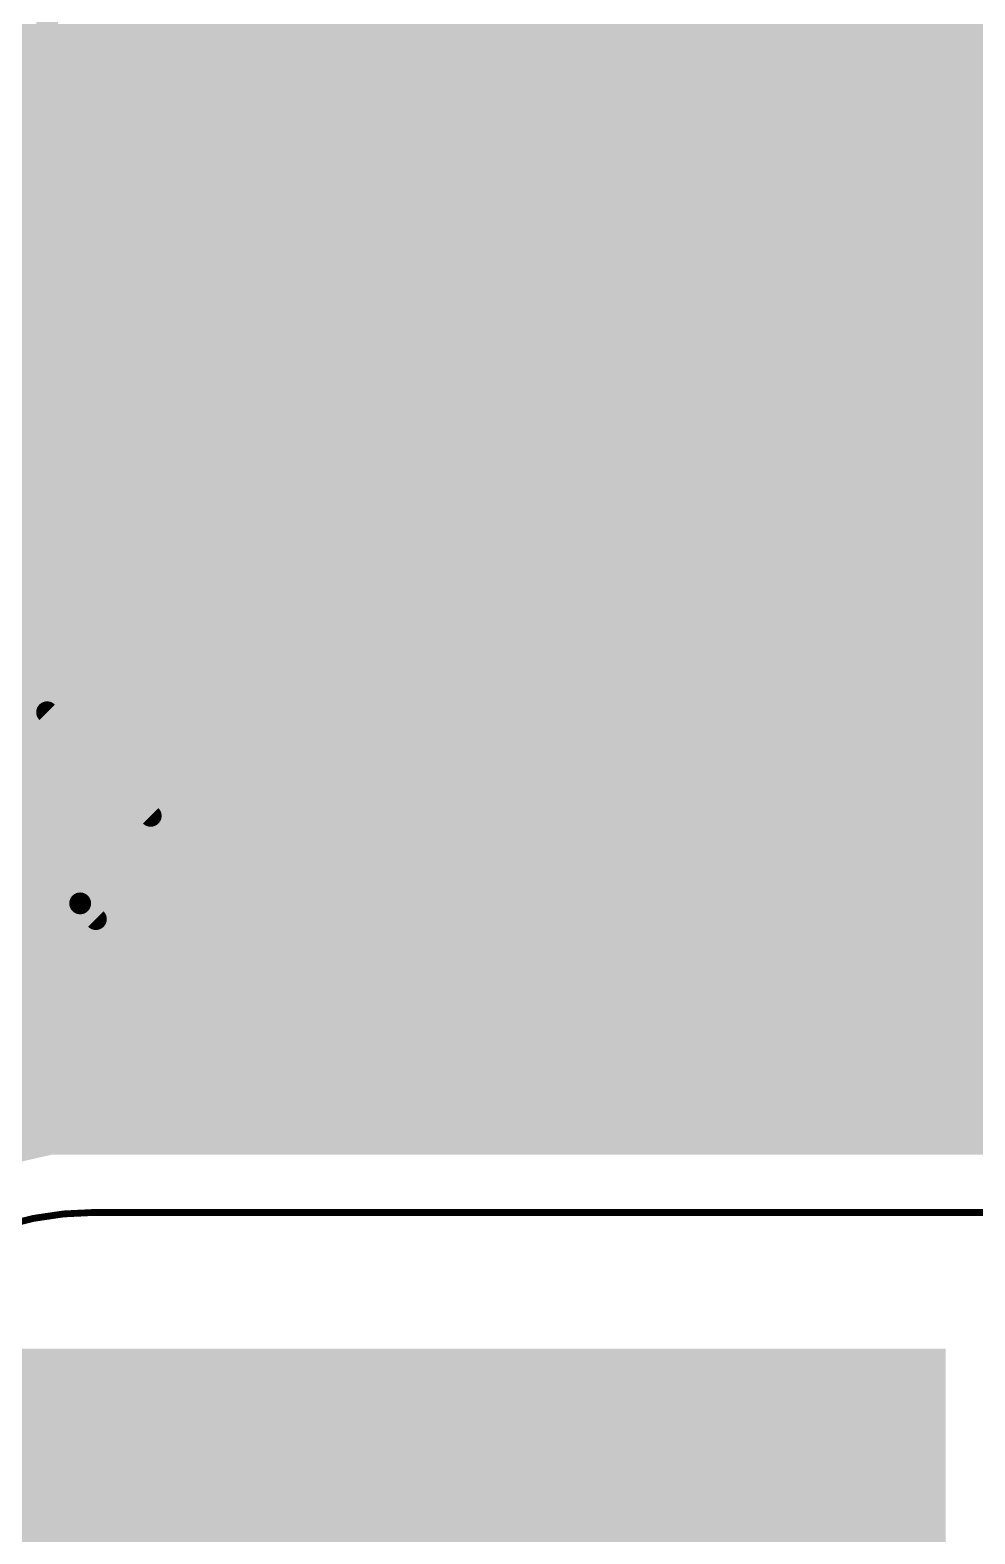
# Model space of a CAD drawing. Extents: x -0.1 to 54.7, y 0 to 86.4.
# Drawn here: x 17.23 to 34.84, y 14.33 to 42.35 of the extents above; entities that cross this region are included whole.
import ezdxf

# ---------------------------------------------------------------- set-up
doc = ezdxf.new("R2010")
doc.units = 0
for name, color, linetype in [('1', 22, 'CONTINUOUS'), ('16', 175, 'CONTINUOUS'), ('20', 7, 'CONTINUOUS'), ('39', 22, 'CONTINUOUS')]:
    doc.layers.add(name, color=color, linetype=linetype)

# ---------------------------------------------------------------- blocks, each defined once
blk = doc.blocks.new('RECT')
blk.add_solid([(-0.5, -0.5), (0.5, -0.5), (-0.5, 0.5), (0.5, 0.5)])

msp = doc.modelspace()

# ---------------------------------------------------------------- linework, layer by layer
at = {"layer": '1'}
for points, const_width in [([(17.5514, 29.6414), (17.5514, 76.4071)], 0.4064), ([(17.5514, 42.2656), (49.0563, 42.2656)], 0.4064), ([(17.5514, 41.8592), (49.0046, 41.8592)], 0.4064), ([(17.5514, 41.4528), (49.0984, 41.4528)], 0.4064), ([(17.5514, 41.0464), (49.3875, 41.0464)], 0.4064), ([(17.5514, 40.64), (53.3273, 40.64)], 0.4064), ([(17.5514, 40.2336), (49.3875, 40.2336)], 0.4064), ([(17.5514, 39.8272), (49.0984, 39.8272)], 0.4064), ([(17.5514, 39.4208), (49.0046, 39.4208)], 0.4064), ([(17.5514, 39.0144), (49.0563, 39.0144)], 0.4064), ([(17.5514, 38.608), (49.2859, 38.608)], 0.4064), ([(17.5514, 38.2016), (53.3273, 38.2016)], 0.4064), ([(17.5514, 37.7952), (49.4891, 37.7952)], 0.4064), ([(17.5514, 37.3888), (49.1405, 37.3888)], 0.4064), ([(17.5514, 36.9824), (49.0046, 36.9824)], 0.4064), ([(17.5514, 36.576), (49.0142, 36.576)], 0.4064), ([(17.5514, 36.1696), (49.1843, 36.1696)], 0.4064), ([(17.5514, 35.7632), (49.7082, 35.7632)], 0.4064), ([(17.5514, 35.3568), (49.7082, 35.3568)], 0.4064), ([(17.5514, 34.9504), (49.1843, 34.9504)], 0.4064), ([(17.5514, 34.544), (49.0142, 34.544)], 0.4064), ([(17.5514, 34.1376), (49.0046, 34.1376)], 0.4064), ([(17.5514, 33.7312), (49.1405, 33.7312)], 0.4064), ([(17.5514, 33.3248), (49.4891, 33.3248)], 0.4064), ([(17.5514, 32.9184), (53.3273, 32.9184)], 0.4064), ([(17.5514, 32.512), (49.2859, 32.512)], 0.4064), ([(17.5514, 32.1056), (49.0563, 32.1056)], 0.4064), ([(17.5514, 31.6992), (49.0046, 31.6992)], 0.4064), ([(17.5514, 31.2928), (49.0984, 31.2928)], 0.4064), ([(17.5514, 30.8864), (49.3875, 30.8864)], 0.4064), ([(17.5514, 30.48), (53.3273, 30.48)], 0.4064), ([(17.5514, 30.0736), (49.3875, 30.0736)], 0.4064), ([(16.51, 29.21), (19.05, 26.67)], 1.27), ([(17.5514, 29.6672), (49.0984, 29.6672)], 0.4064), ([(19.4814, 27.7114), (17.5514, 29.6414)], 0.4064), ([(17.932, 29.2608), (49.0046, 29.2608)], 0.4064), ([(18.3384, 28.8544), (49.0563, 28.8544)], 0.4064), ([(15.6271, 28.6201), (18.1671, 26.0801)], 0.4064), ([(18.7448, 28.448), (49.2859, 28.448)], 0.4064), ([(19.1512, 28.0416), (53.3273, 28.0416)], 0.4064), ([(47.1971, 27.7114), (19.4814, 27.7114)], 0.4064), ([(19.05, 26.67), (46.99, 26.67)], 1.27), ([(5.6054, 26.8224), (17.4248, 26.8224)], 0.4064), ([(5.5958, 26.416), (17.8312, 26.416)], 0.4064), ([(5.4257, 26.0096), (18.2376, 26.0096)], 0.4064), ([(18.1671, 26.0801), (18.4601, 25.7871)], 0.4064), ([(4.9018, 25.6032), (46.584, 25.6032)], 0.4064), ([(18.4601, 25.7871), (18.8429, 25.6286)], 0.4064), ([(18.8429, 25.6286), (46.5586, 25.6286)], 0.4064), ([(4.9018, 25.1968), (46.9904, 25.1968)], 0.4064), ([(5.4257, 24.7904), (47.3968, 24.7904)], 0.4064), ([(5.5958, 24.384), (47.8032, 24.384)], 0.4064), ([(5.6054, 23.9776), (48.2096, 23.9776)], 0.4064), ([(5.4695, 23.5712), (48.616, 23.5712)], 0.4064), ([(5.1209, 23.1648), (49.1389, 23.1648)], 0.4064), ([(1.2827, 22.7584), (53.3273, 22.7584)], 0.4064), ([(5.3241, 22.352), (49.2859, 22.352)], 0.4064), ([(5.5537, 21.9456), (49.0563, 21.9456)], 0.4064), ([(5.6054, 21.5392), (17.3483, 21.5392)], 0.4064), ([(17.6265, 21.6027), (16.0892, 21.2518)], 0.4064), ([(36.9835, 21.6027), (17.6265, 21.6027)], 0.4064)]:
    msp.add_lwpolyline(points, dxfattribs=dict(at, const_width=const_width))
for points, const_width in [([(17.5514, 42.3672, 1), (17.5514, 42.164)], 0.2032), ([(17.5514, 41.9608, 1), (17.5514, 41.7576)], 0.2032), ([(17.5514, 41.5544, 1), (17.5514, 41.3512)], 0.2032), ([(17.5514, 41.148, 1), (17.5514, 40.9448)], 0.2032), ([(17.5514, 40.7416, 1), (17.5514, 40.5384)], 0.2032), ([(17.5514, 40.3352, 1), (17.5514, 40.132)], 0.2032), ([(17.5514, 39.9288, 1), (17.5514, 39.7256)], 0.2032), ([(17.5514, 39.5224, 1), (17.5514, 39.3192)], 0.2032), ([(17.5514, 39.116, 1), (17.5514, 38.9128)], 0.2032), ([(17.5514, 38.7096, 1), (17.5514, 38.5064)], 0.2032), ([(17.5514, 38.3032, 1), (17.5514, 38.1)], 0.2032), ([(17.5514, 37.8968, 1), (17.5514, 37.6936)], 0.2032), ([(17.5514, 37.4904, 1), (17.5514, 37.2872)], 0.2032), ([(17.5514, 37.084, 1), (17.5514, 36.8808)], 0.2032), ([(17.5514, 36.6776, 1), (17.5514, 36.4744)], 0.2032), ([(17.5514, 36.2712, 1), (17.5514, 36.068)], 0.2032), ([(17.5514, 35.8648, 1), (17.5514, 35.6616)], 0.2032), ([(17.5514, 35.4584, 1), (17.5514, 35.2552)], 0.2032), ([(17.5514, 35.052, 1), (17.5514, 34.8488)], 0.2032), ([(17.5514, 34.6456, 1), (17.5514, 34.4424)], 0.2032), ([(17.5514, 34.2392, 1), (17.5514, 34.036)], 0.2032), ([(17.5514, 33.8328, 1), (17.5514, 33.6296)], 0.2032), ([(17.5514, 33.4264, 1), (17.5514, 33.2232)], 0.2032), ([(17.5514, 33.02, 1), (17.5514, 32.8168)], 0.2032), ([(17.5514, 32.6136, 1), (17.5514, 32.4104)], 0.2032), ([(17.5514, 32.2072, 1), (17.5514, 32.004)], 0.2032), ([(17.5514, 31.8008, 1), (17.5514, 31.5976)], 0.2032), ([(17.5514, 31.3944, 1), (17.5514, 31.1912)], 0.2032), ([(17.5514, 30.988, 1), (17.5514, 30.7848)], 0.2032), ([(17.5514, 30.5816, 1), (17.5514, 30.3784)], 0.2032), ([(17.5514, 30.1752, 1), (17.5514, 29.972)], 0.2032), ([(17.5514, 29.7688, 1), (17.5514, 29.5656)], 0.2032), ([(17.6232, 29.7132, 1), (17.4796, 29.5695)], 0.2032), ([(17.4498, 29.6414, 1), (17.653, 29.6414)], 0.2032), ([(17.932, 29.3624, 1), (17.932, 29.1592)], 0.2032), ([(18.3384, 28.956, 1), (18.3384, 28.7528)], 0.2032), ([(18.7448, 28.5496, 1), (18.7448, 28.3464)], 0.2032), ([(19.1512, 28.1432, 1), (19.1512, 27.94)], 0.2032), ([(19.4814, 27.813, 1), (19.4814, 27.6098)], 0.2032), ([(19.4095, 27.6396, 1), (19.5532, 27.7832)], 0.2032), ([(19.05, 26.9875, 1), (19.05, 26.3525)], 0.635), ([(18.8255, 26.4455, 1), (19.2745, 26.8945)], 0.635), ([(17.4248, 26.7208, 1), (17.4248, 26.924)], 0.2032), ([(17.8312, 26.3144, 1), (17.8312, 26.5176)], 0.2032), ([(18.239, 26.1519, 1), (18.0953, 26.0083)], 0.2032), ([(18.0953, 26.0083, 1), (18.239, 26.1519)], 0.2032), ([(18.2376, 25.908, 1), (18.2376, 26.1112)], 0.2032), ([(18.499, 25.881, 1), (18.4212, 25.6933)], 0.2032), ([(18.3883, 25.7153, 1), (18.5319, 25.859)], 0.2032), ([(18.8429, 25.7302, 1), (18.8429, 25.527)], 0.2032), ([(18.804, 25.5347, 1), (18.8817, 25.7225)], 0.2032), ([(17.3483, 21.4376, 1), (17.3483, 21.6408)], 0.2032), ([(17.6265, 21.7043, 1), (17.6265, 21.5011)], 0.2032), ([(17.6492, 21.5036, 1), (17.6039, 21.7017)], 0.2032)]:
    msp.add_lwpolyline(points, format="xyb", dxfattribs=dict(at, const_width=const_width))
at = {"layer": '16', "const_width": 0.4064}
for points in [[(5.5537, 42.2656), (49.0563, 42.2656)], [(5.6054, 41.8592), (49.0046, 41.8592)], [(5.5116, 41.4528), (49.0984, 41.4528)], [(5.2225, 41.0464), (49.3875, 41.0464)], [(1.2827, 40.64), (53.3273, 40.64)], [(5.2225, 40.2336), (49.3875, 40.2336)], [(5.5116, 39.8272), (49.0984, 39.8272)], [(5.6054, 39.4208), (49.0046, 39.4208)], [(5.5537, 39.0144), (49.0563, 39.0144)], [(5.3241, 38.608), (49.2859, 38.608)], [(1.2827, 38.2016), (53.3273, 38.2016)], [(5.1208, 37.7952), (49.4891, 37.7952)], [(5.4695, 37.3888), (49.1405, 37.3888)], [(5.6054, 36.9824), (49.0046, 36.9824)], [(5.5958, 36.576), (49.0142, 36.576)], [(5.4257, 36.1696), (49.1843, 36.1696)], [(4.9018, 35.7632), (49.7082, 35.7632)], [(4.9018, 35.3568), (49.7082, 35.3568)], [(5.4257, 34.9504), (49.1843, 34.9504)], [(5.5958, 34.544), (49.0142, 34.544)], [(5.6054, 34.1376), (49.0046, 34.1376)], [(5.4695, 33.7312), (49.1405, 33.7312)], [(5.1209, 33.3248), (49.4891, 33.3248)], [(1.2827, 32.9184), (53.3273, 32.9184)], [(5.3241, 32.512), (49.2859, 32.512)], [(5.5537, 32.1056), (49.0563, 32.1056)], [(5.6054, 31.6992), (49.0046, 31.6992)], [(5.5116, 31.2928), (49.0984, 31.2928)], [(5.2225, 30.8864), (49.3875, 30.8864)], [(1.2827, 30.48), (53.3273, 30.48)], [(5.2225, 30.0736), (49.3875, 30.0736)], [(5.5116, 29.6672), (49.0984, 29.6672)], [(5.6054, 29.2608), (49.0046, 29.2608)], [(5.5537, 28.8544), (49.0563, 28.8544)], [(5.3241, 28.448), (49.2859, 28.448)], [(1.2827, 28.0416), (53.3273, 28.0416)], [(5.1208, 27.6352), (49.4891, 27.6352)], [(5.4695, 27.2288), (49.1405, 27.2288)], [(5.6054, 26.8224), (49.0046, 26.8224)], [(5.5958, 26.416), (49.0142, 26.416)], [(5.4257, 26.0096), (49.1843, 26.0096)], [(4.9018, 25.6032), (49.7082, 25.6032)], [(4.9018, 25.1968), (49.7082, 25.1968)], [(5.4257, 24.7904), (49.1843, 24.7904)], [(5.5958, 24.384), (49.0142, 24.384)], [(5.6054, 23.9776), (49.0046, 23.9776)], [(5.4695, 23.5712), (49.1405, 23.5712)], [(5.1209, 23.1648), (49.4891, 23.1648)], [(1.2827, 22.7584), (53.3273, 22.7584)], [(5.3241, 22.352), (49.2859, 22.352)], [(5.5537, 21.9456), (49.0563, 21.9456)], [(5.6054, 21.5392), (17.3483, 21.5392)], [(17.6265, 21.6027), (16.0892, 21.2518)], [(36.9835, 21.6027), (17.6265, 21.6027)]]:
    msp.add_lwpolyline(points, dxfattribs=at)
at = {"layer": '16', "const_width": 0.2032}
for points in [[(17.3483, 21.4376, 1), (17.3483, 21.6408)], [(17.6265, 21.7043, 1), (17.6265, 21.5011)], [(17.6492, 21.5036, 1), (17.6039, 21.7017)]]:
    msp.add_lwpolyline(points, format="xyb", dxfattribs=at)
at = {"layer": '20'}
for points, const_width in [([(18.415, 20.32, 0.4142), (12.7, 14.605)], 0.127), ([(18.415, 20.3517, 1), (18.415, 20.2883)], 0.0635), ([(18.415, 20.2883, 1), (18.415, 20.3517)], 0.0635)]:
    msp.add_lwpolyline(points, format="xyb", dxfattribs=dict(at, const_width=const_width))
at = {"layer": '20', "const_width": 0.127}
msp.add_lwpolyline([(18.415, 20.32), (36.195, 20.32)], dxfattribs=at)

# ---------------------------------------------------------------- block references
at = {"layer": '39', "xscale": 18.415, "yscale": 17.78}
msp.add_blockref('RECT', (25.0825, 8.89), dxfattribs=at)

doc.saveas('drawing.dxf')
